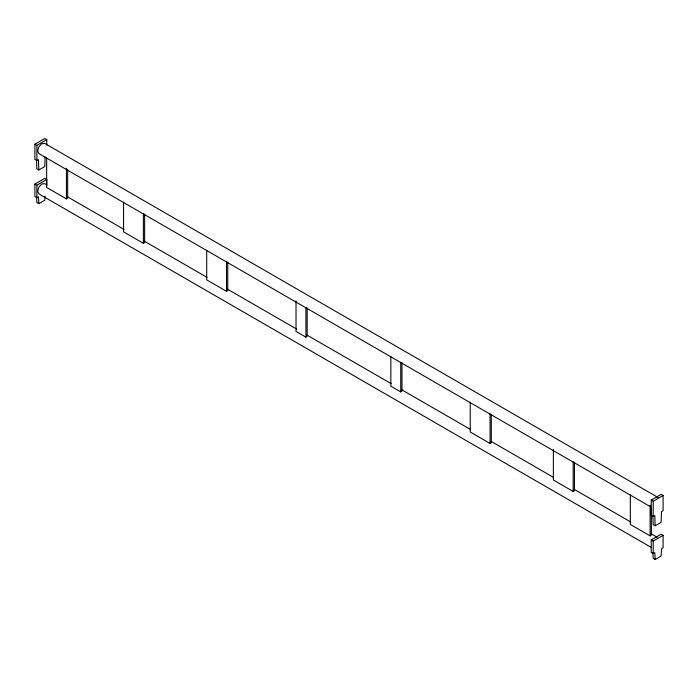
<?xml version="1.0" encoding="UTF-8"?>
<svg xmlns="http://www.w3.org/2000/svg" width="698" height="698" viewBox="0 0 698 698"><rect width="100%" height="100%" fill="white"/><g stroke="black" fill="none" stroke-linecap="round" stroke-linejoin="round"><path stroke-width="1.05" d="M307.155 307.914L307.155 336.445L305.916 337.16L305.916 307.574M401.978 362.655L401.978 391.185L400.739 391.901L400.739 362.314M45.143 156.867L44.82 166.499L38.835 169.954L36.854 168.811L36.523 159.554M45.021 196.042L44.803 200.213L38.852 203.65L36.872 202.507L36.54 196.635M655.16 525.786L661.146 522.34L661.512 511.625L663.1 510.709L663.1 495.493L661.119 494.35L651.225 500.065L651.225 515.281L653.206 516.424L654.794 515.508L655.16 525.786L653.18 524.652L652.857 515.394M38.835 169.954L38.469 159.668L36.881 160.592L34.9 159.449L34.9 144.233L44.794 138.518L46.775 139.661L46.775 145.097M34.9 144.233L36.881 145.376L46.775 139.661M38.852 203.65L38.469 196.801L36.881 197.717L34.9 196.574L34.9 184.071L44.794 178.356L46.775 179.499L46.775 185.755M34.9 184.071L36.881 185.214L46.775 179.499M46.644 157.879L46.644 187.465L66.432 198.895L67.671 198.18L67.671 169.649M123.563 202.289L123.563 231.876L143.387 243.323L144.626 242.607L144.626 214.077M206.704 250.285L206.704 279.872L226.527 291.319L227.766 290.604L227.766 262.073M470.234 402.441L470.234 432.027L490.057 443.474L491.296 442.759L491.296 414.228M553.374 449.381L553.374 480.023L573.198 491.471L574.437 490.755L574.437 462.224M651.225 500.065L653.206 501.208L663.1 495.493M630.329 494.865L630.329 524.451L650.117 535.881L651.356 535.165L651.356 506.635M655.178 559.482L654.794 552.633L653.206 553.549L651.225 552.406L651.225 539.903L661.119 534.197L663.1 535.331L663.1 547.834L661.512 548.759L661.128 556.044L655.178 559.482L653.197 558.339L652.874 552.467M651.225 539.903L653.206 541.046L663.1 535.331M658.179 497.561L44.768 143.413L41.828 143.701L38.879 146.816L37.657 150.925L38.879 153.621L651.339 507.219M46.661 184.769L44.768 183.679L41.828 183.967L38.879 187.081L37.657 191.191L38.879 193.887L651.339 547.485M67.418 196.757L124.043 229.441M143.858 240.889L207.088 277.394M226.902 288.832L296.737 329.151M307.12 335.145L391.107 383.638M401.49 389.632L470.382 429.401M491.139 441.389L553.427 477.345M574.192 489.333L630.809 522.025M650.632 533.464L657.237 537.277M305.916 337.16L296.022 331.445L296.022 300.803M400.739 391.901L390.845 386.195L390.845 356.608M653.206 501.208L653.206 516.424M653.206 541.046L653.206 553.549M650.117 505.239L650.117 535.881M573.198 461.884L573.198 491.471M490.057 413.888L490.057 443.474M226.527 261.733L226.527 291.319M143.387 213.736L143.387 243.323M66.432 168.253L66.432 198.895M36.881 145.376L36.881 160.592M36.881 185.214L36.881 197.717"/></g></svg>
